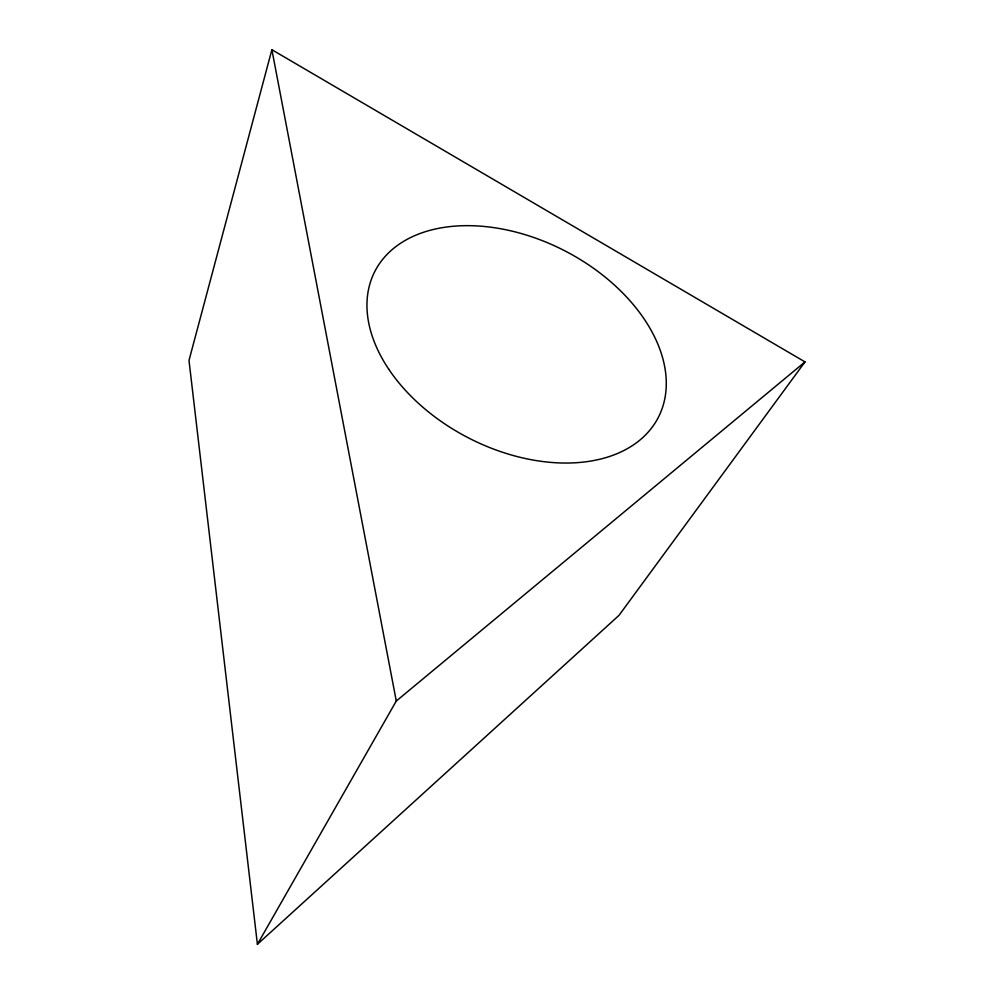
<?xml version="1.0" encoding="UTF-8"?>
<svg xmlns="http://www.w3.org/2000/svg" width="994" height="994" viewBox="0 0 994 994"><rect width="100%" height="100%" fill="white"/><g stroke="black" fill="none" stroke-linecap="round" stroke-linejoin="round"><path stroke-width="1.49" d="M271.884 49.7L188.997 360.449L257.409 944.3L618.989 615.373L805.003 361.903L271.884 49.7L396.283 701.031L257.409 944.3M396.283 701.031L805.003 361.903M388.778 369.246A159.413 105.202 27.3 0 0 647.889 432.44A159.413 105.202 27.3 0 0 513.115 231.391A159.413 105.202 27.3 0 0 388.778 369.246"/></g></svg>
